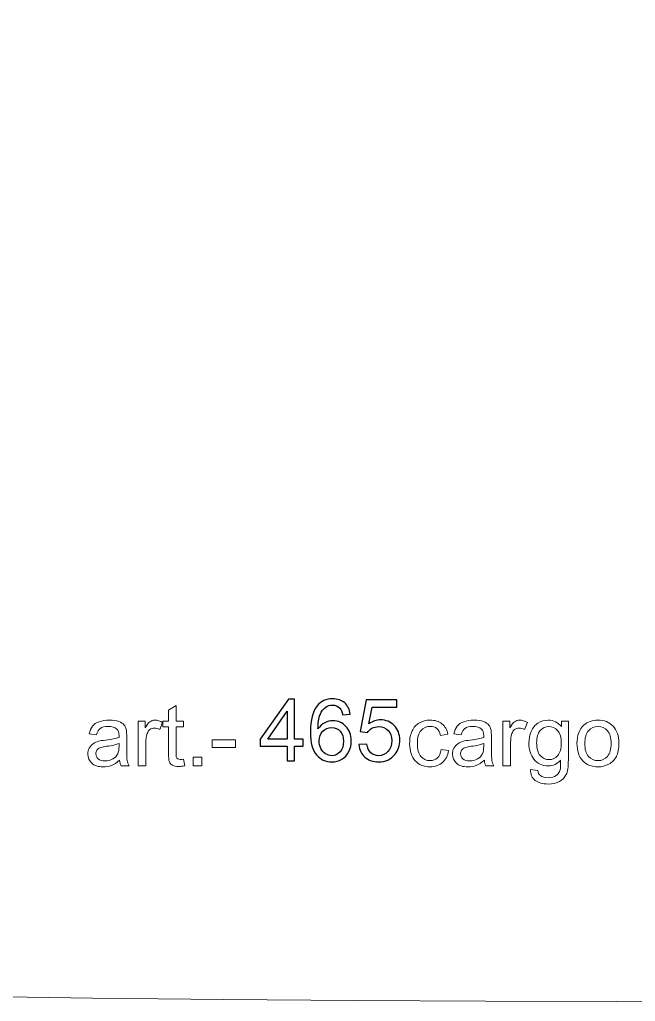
# Model space of a CAD drawing. Header units: centimetres. Extents: x -75 to 75, y -60 to 60.
# Drawn here: x -37.4 to 0.3, y -60.2 to 0 of the extents above; entities that cross this region are included whole.
import ezdxf

# ---------------------------------------------------------------- set-up
doc = ezdxf.new("R2010")
doc.units = ezdxf.units.CM
doc.header["$MEASUREMENT"] = 0
doc.layers.add('main', color=7, linetype='Continuous')
doc.layers.add('nadpis', color=7, linetype='Continuous')

msp = doc.modelspace()

# ---------------------------------------------------------------- linework, layer by layer
at = {"layer": 'main', "lineweight": 9}
msp.add_open_spline([(-65.073, -59.40476), (-65.073, -59.40476), (-66.302, -54.92876), (-66.302, -54.92876), (-66.302, -54.92876), (-68.92, -56.03476), (-68.92, -56.03476), (-68.92, -56.03476), (-69.216, -55.44476), (-69.216, -55.44476), (-69.216, -55.44476), (-69.478, -54.84776), (-69.478, -54.84776), (-69.478, -54.84776), (-69.708, -54.24376), (-69.708, -54.24376), (-69.708, -54.24376), (-69.904, -53.63276), (-69.904, -53.63276), (-69.904, -53.63276), (-70.067, -53.01476), (-70.067, -53.01476), (-70.067, -53.01476), (-70.198, -52.38876), (-70.198, -52.38876), (-70.198, -52.38876), (-70.295, -51.75576), (-70.295, -51.75576), (-70.295, -51.75576), (-70.359, -51.11576), (-70.359, -51.11576), (-70.359, -51.11576), (-70.386, -50.65676), (-70.386, -50.65676), (-70.386, -50.65676), (-70.429, -49.61376), (-70.429, -49.61376), (-70.429, -49.61376), (-70.46, -49.14276), (-70.46, -49.14276), (-70.46, -49.14276), (-70.522, -48.60376), (-70.522, -48.60376), (-70.522, -48.60376), (-70.612, -48.13076), (-70.612, -48.13076), (-70.612, -48.13076), (-70.706, -47.78476), (-70.706, -47.78476), (-70.706, -47.78476), (-70.828, -47.42976), (-70.828, -47.42976), (-70.828, -47.42976), (-70.978, -47.06176), (-70.978, -47.06176), (-70.978, -47.06176), (-71.159, -46.67476), (-71.159, -46.67476), (-71.159, -46.67476), (-71.336, -46.33176), (-71.336, -46.33176), (-71.336, -46.33176), (-71.546, -45.95176), (-71.546, -45.95176), (-71.546, -45.95176), (-72.504, -44.31176), (-72.504, -44.31176), (-72.504, -44.31176), (-72.765, -43.82376), (-72.765, -43.82376), (-72.765, -43.82376), (-73.013, -43.32576), (-73.013, -43.32576), (-73.013, -43.32576), (-73.248, -42.81576), (-73.248, -42.81576), (-73.248, -42.81576), (-73.469, -42.29476), (-73.469, -42.29476), (-73.469, -42.29476), (-73.677, -41.76276), (-73.677, -41.76276), (-73.677, -41.76276), (-73.871, -41.21976), (-73.871, -41.21976), (-73.871, -41.21976), (-74.052, -40.66676), (-74.052, -40.66676), (-74.052, -40.66676), (-74.219, -40.10176), (-74.219, -40.10176), (-74.219, -40.10176), (-74.373, -39.52676), (-74.373, -39.52676), (-74.373, -39.52676), (-74.513, -38.94076), (-74.513, -38.94076), (-74.513, -38.94076), (-74.64, -38.34376), (-74.64, -38.34376), (-74.64, -38.34376), (-74.753, -37.73576), (-74.753, -37.73576), (-74.753, -37.73576), (-74.853, -37.11776), (-74.853, -37.11776), (-74.853, -37.11776), (-74.939, -36.48976), (-74.939, -36.48976), (-74.939, -36.48976), (-75.012, -35.85076), (-75.012, -35.85076), (-75.012, -35.85076), (-75.071, -35.20076), (-75.071, -35.20076), (-75.071, -35.20076), (-75.114, -34.57576), (-75.114, -34.57576), (-75.114, -34.57576), (-75.145, -33.95076), (-75.145, -33.95076), (-75.145, -33.95076), (-75.162, -33.32576), (-75.162, -33.32576), (-75.162, -33.32576), (-75.166, -32.70076), (-75.166, -32.70076), (-75.166, -32.70076), (-75.157, -32.07476), (-75.157, -32.07476), (-75.157, -32.07476), (-75.135, -31.44976), (-75.135, -31.44976), (-75.135, -31.44976), (-75.099, -30.82376), (-75.099, -30.82376), (-75.099, -30.82376), (-75.051, -30.19776), (-75.051, -30.19776), (-75.051, -30.19776), (-74.963, -25.47676), (-74.963, -25.47676), (-74.963, -25.47676), (-74.898, -20.75476), (-74.898, -20.75476), (-74.898, -20.75476), (-74.857, -16.03276), (-74.857, -16.03276), (-74.857, -16.03276), (-74.838, -11.31076), (-74.838, -11.31076), (-74.838, -11.31076), (-74.841, -6.60976), (-74.841, -6.60976), (-74.841, -6.60976), (-74.875, 3.58824), (-74.875, 3.58824), (-74.875, 3.58824), (-74.881, 8.06624), (-74.881, 8.06624), (-74.881, 8.06624), (-74.868, 12.80324), (-74.868, 12.80324), (-74.868, 12.80324), (-74.83, 17.04724), (-74.83, 17.04724), (-74.83, 17.04724), (-74.761, 21.30324), (-74.761, 21.30324), (-74.761, 21.30324), (-74.659, 25.55924), (-74.659, 25.55924), (-74.659, 25.55924), (-74.524, 29.81524), (-74.524, 29.81524), (-74.524, 29.81524), (-74.357, 34.07024), (-74.357, 34.07024), (-74.357, 34.07024), (-74.281, 35.41724), (-74.281, 35.41724), (-74.281, 35.41724), (-74.17, 36.75624), (-74.17, 36.75624), (-74.17, 36.75624), (-74.025, 38.08824), (-74.025, 38.08824), (-74.025, 38.08824), (-73.845, 39.41224), (-73.845, 39.41224), (-73.845, 39.41224), (-73.666, 40.52824), (-73.666, 40.52824), (-73.666, 40.52824), (-73.461, 41.63924), (-73.461, 41.63924), (-73.461, 41.63924), (-73.232, 42.74524), (-73.232, 42.74524), (-73.232, 42.74524), (-72.978, 43.84524), (-72.978, 43.84524), (-72.978, 43.84524), (-72.699, 44.94024), (-72.699, 44.94024), (-72.699, 44.94024), (-72.396, 46.03024), (-72.396, 46.03024), (-72.396, 46.03024), (-72.067, 47.11524), (-72.067, 47.11524), (-72.067, 47.11524), (-71.714, 48.19424), (-71.714, 48.19424), (-71.714, 48.19424), (-71.336, 49.26724), (-71.336, 49.26724), (-71.336, 49.26724), (-70.933, 50.33624), (-70.933, 50.33624), (-70.933, 50.33624), (-70.505, 51.39924), (-70.505, 51.39924), (-70.505, 51.39924), (-70.053, 52.45624), (-70.053, 52.45624), (-70.053, 52.45624), (-69.575, 53.50924), (-69.575, 53.50924), (-69.575, 53.50924), (-69.073, 54.55624), (-69.073, 54.55624), (-69.073, 54.55624), (-68.546, 55.59824), (-68.546, 55.59824), (-68.546, 55.59824), (-67.994, 56.63424), (-67.994, 56.63424), (-67.994, 56.63424), (-67.964, 56.70324), (-67.964, 56.70324), (-67.964, 56.70324), (-67.928, 56.76024), (-67.928, 56.76024), (-67.928, 56.76024), (-67.887, 56.80524), (-67.887, 56.80524), (-67.887, 56.80524), (-67.839, 56.83824), (-67.839, 56.83824), (-67.839, 56.83824), (-67.778, 56.86124), (-67.778, 56.86124), (-67.778, 56.86124), (-67.709, 56.86824), (-67.709, 56.86824), (-67.709, 56.86824), (-67.632, 56.85924), (-67.632, 56.85924), (-67.632, 56.85924), (-67.548, 56.83524), (-67.548, 56.83524), (-67.548, 56.83524), (-58.89, 57.12724), (-58.89, 57.12724), (-58.89, 57.12724), (-58.752, 57.16624), (-58.752, 57.16624), (-58.752, 57.16624), (-58.641, 57.22224), (-58.641, 57.22224), (-58.641, 57.22224), (-58.557, 57.29524), (-58.557, 57.29524), (-58.557, 57.29524), (-58.499, 57.38524), (-58.499, 57.38524), (-58.499, 57.38524), (-58.467, 57.49924), (-58.467, 57.49924), (-58.467, 57.49924), (-58.466, 57.63324), (-58.466, 57.63324), (-58.466, 57.63324), (-57.786, 59.81324), (-57.786, 59.81324), (-57.786, 59.81324), (-23.617, 60.05424), (-23.617, 60.05424), (-23.617, 60.05424), (-23.247, 57.72024), (-23.247, 57.72024), (-23.247, 57.72024), (-23.196, 57.59024), (-23.196, 57.59024), (-23.196, 57.59024), (-23.134, 57.47224), (-23.134, 57.47224), (-23.134, 57.47224), (-23.06, 57.36724), (-23.06, 57.36724), (-23.06, 57.36724), (-22.975, 57.27424), (-22.975, 57.27424), (-22.975, 57.27424), (-22.864, 57.18324), (-22.864, 57.18324), (-22.864, 57.18324), (-22.738, 57.10924), (-22.738, 57.10924), (-22.738, 57.10924), (-22.597, 57.05124), (-22.597, 57.05124), (-22.597, 57.05124), (-22.441, 57.00924), (-22.441, 57.00924), (-22.441, 57.00924), (-16.641, 57.23124), (-16.641, 57.23124), (-16.641, 57.23124), (-16.477, 57.23024), (-16.477, 57.23024), (-16.477, 57.23024), (-16.336, 57.25924), (-16.336, 57.25924), (-16.336, 57.25924), (-16.233, 57.30824), (-16.233, 57.30824), (-16.233, 57.30824), (-16.148, 57.37924), (-16.148, 57.37924), (-16.148, 57.37924), (-16.081, 57.47224), (-16.081, 57.47224), (-16.081, 57.47224), (-16.032, 57.58724), (-16.032, 57.58724), (-16.032, 57.58724), (-16, 57.72424), (-16, 57.72424), (-16, 57.72424), (-15.986, 57.88424), (-15.986, 57.88424), (-15.986, 57.88424), (-15.99, 58.06524), (-15.99, 58.06524), (-15.99, 58.06524), (-16.012, 58.26924), (-16.012, 58.26924), (-16.012, 58.26924), (-15.814, 60.19424), (-15.814, 60.19424), (-15.814, 60.19424), (-3.955, 60.11824), (-3.955, 60.11824), (-3.955, 60.11824), (17.103, 59.45224), (17.103, 59.45224), (17.103, 59.45224), (17.138, 59.08224), (17.138, 59.08224), (17.138, 59.08224), (17.188, 58.70824), (17.188, 58.70824), (17.188, 58.70824), (17.253, 58.33224), (17.253, 58.33224), (17.253, 58.33224), (17.333, 57.95224), (17.333, 57.95224), (17.333, 57.95224), (17.392, 57.71224), (17.392, 57.71224), (17.392, 57.71224), (17.45, 57.52024), (17.45, 57.52024), (17.45, 57.52024), (17.513, 57.35424), (17.513, 57.35424), (17.513, 57.35424), (17.582, 57.21124), (17.582, 57.21124), (17.582, 57.21124), (17.662, 57.08424), (17.662, 57.08424), (17.662, 57.08424), (17.755, 56.96624), (17.755, 56.96624), (17.755, 56.96624), (17.861, 56.85924), (17.861, 56.85924), (17.861, 56.85924), (17.981, 56.76124), (17.981, 56.76124), (17.981, 56.76124), (18.115, 56.67324), (18.115, 56.67324), (18.115, 56.67324), (18.264, 56.59424), (18.264, 56.59424), (18.264, 56.59424), (18.426, 56.52424), (18.426, 56.52424), (18.426, 56.52424), (18.604, 56.46324), (18.604, 56.46324), (18.604, 56.46324), (18.792, 56.41324), (18.792, 56.41324), (18.792, 56.41324), (18.996, 56.37024), (18.996, 56.37024), (18.996, 56.37024), (19.457, 56.30724), (19.457, 56.30724), (19.457, 56.30724), (19.997, 56.27224), (19.997, 56.27224), (19.997, 56.27224), (20.718, 56.25824), (20.718, 56.25824), (20.718, 56.25824), (21.456, 56.26124), (21.456, 56.26124), (21.456, 56.26124), (22.009, 56.28824), (22.009, 56.28824), (22.009, 56.28824), (22.485, 56.34224), (22.485, 56.34224), (22.485, 56.34224), (22.696, 56.38024), (22.696, 56.38024), (22.696, 56.38024), (22.893, 56.42724), (22.893, 56.42724), (22.893, 56.42724), (23.081, 56.48324), (23.081, 56.48324), (23.081, 56.48324), (23.255, 56.54824), (23.255, 56.54824), (23.255, 56.54824), (23.415, 56.62324), (23.415, 56.62324), (23.415, 56.62324), (23.563, 56.70724), (23.563, 56.70724), (23.563, 56.70724), (23.699, 56.80024), (23.699, 56.80024), (23.699, 56.80024), (23.822, 56.90324), (23.822, 56.90324), (23.822, 56.90324), (23.933, 57.01724), (23.933, 57.01724), (23.933, 57.01724), (24.032, 57.14024), (24.032, 57.14024), (24.032, 57.14024), (24.167, 57.35724), (24.167, 57.35724), (24.167, 57.35724), (24.288, 57.61624), (24.288, 57.61624), (24.288, 57.61624), (24.396, 57.92124), (24.396, 57.92124), (24.396, 57.92124), (24.497, 58.28624), (24.497, 58.28624), (24.497, 58.28624), (24.616, 58.84524), (24.616, 58.84524), (24.616, 58.84524), (24.659, 59.12124), (24.659, 59.12124), (24.659, 59.12124), (24.692, 59.39424), (24.692, 59.39424), (24.692, 59.39424), (59.066, 58.38824), (59.066, 58.38824), (59.066, 58.38824), (59.102, 58.09924), (59.102, 58.09924), (59.102, 58.09924), (59.154, 57.82724), (59.154, 57.82724), (59.154, 57.82724), (59.221, 57.57124), (59.221, 57.57124), (59.221, 57.57124), (59.304, 57.33124), (59.304, 57.33124), (59.304, 57.33124), (59.402, 57.10824), (59.402, 57.10824), (59.402, 57.10824), (59.516, 56.90124), (59.516, 56.90124), (59.516, 56.90124), (59.646, 56.71024), (59.646, 56.71024), (59.646, 56.71024), (59.791, 56.53524), (59.791, 56.53524), (59.791, 56.53524), (60.007, 56.32924), (60.007, 56.32924), (60.007, 56.32924), (60.251, 56.15124), (60.251, 56.15124), (60.251, 56.15124), (60.521, 56.00224), (60.521, 56.00224), (60.521, 56.00224), (60.82, 55.88124), (60.82, 55.88124), (60.82, 55.88124), (61.145, 55.78924), (61.145, 55.78924), (61.145, 55.78924), (61.498, 55.72524), (61.498, 55.72524), (61.498, 55.72524), (61.878, 55.69024), (61.878, 55.69024), (61.878, 55.69024), (62.285, 55.68424), (62.285, 55.68424), (62.285, 55.68424), (68.88, 55.55424), (68.88, 55.55424), (68.88, 55.55424), (69.466, 54.40524), (69.466, 54.40524), (69.466, 54.40524), (70.023, 53.24724), (70.023, 53.24724), (70.023, 53.24724), (70.549, 52.08024), (70.549, 52.08024), (70.549, 52.08024), (71.046, 50.90424), (71.046, 50.90424), (71.046, 50.90424), (71.513, 49.72024), (71.513, 49.72024), (71.513, 49.72024), (71.951, 48.52624), (71.951, 48.52624), (71.951, 48.52624), (72.358, 47.32424), (72.358, 47.32424), (72.358, 47.32424), (72.736, 46.11324), (72.736, 46.11324), (72.736, 46.11324), (73.089, 44.87624), (73.089, 44.87624), (73.089, 44.87624), (73.411, 43.63024), (73.411, 43.63024), (73.411, 43.63024), (73.702, 42.37424), (73.702, 42.37424), (73.702, 42.37424), (73.963, 41.11024), (73.963, 41.11024), (73.963, 41.11024), (74.193, 39.83624), (74.193, 39.83624), (74.193, 39.83624), (74.392, 38.55424), (74.392, 38.55424), (74.392, 38.55424), (74.561, 37.26224), (74.561, 37.26224), (74.561, 37.26224), (74.699, 35.96124), (74.699, 35.96124), (74.699, 35.96124), (74.871, 33.87824), (74.871, 33.87824), (74.871, 33.87824), (74.942, 32.83624), (74.942, 32.83624), (74.942, 32.83624), (75.003, 31.79424), (75.003, 31.79424), (75.003, 31.79424), (75.053, 30.75224), (75.053, 30.75224), (75.053, 30.75224), (75.094, 29.71024), (75.094, 29.71024), (75.094, 29.71024), (75.125, 28.66724), (75.125, 28.66724), (75.125, 28.66724), (75.146, 27.62424), (75.146, 27.62424), (75.146, 27.62424), (75.159, 26.02224), (75.159, 26.02224), (75.159, 26.02224), (75.153, 24.25324), (75.153, 24.25324), (75.153, 24.25324), (75.129, 22.34424), (75.129, 22.34424), (75.129, 22.34424), (75.073, 19.19524), (75.073, 19.19524), (75.073, 19.19524), (74.995, 13.62024), (74.995, 13.62024), (74.995, 13.62024), (74.948, 7.42824), (74.948, 7.42824), (74.948, 7.42824), (74.93, 2.07524), (74.93, 2.07524), (74.93, 2.07524), (74.917, -12.54676), (74.917, -12.54676), (74.917, -12.54676), (74.899, -17.89776), (74.899, -17.89776), (74.899, -17.89776), (74.86, -23.23576), (74.86, -23.23576), (74.86, -23.23576), (74.821, -26.66076), (74.821, -26.66076), (74.821, -26.66076), (74.769, -30.08676), (74.769, -30.08676), (74.769, -30.08676), (74.705, -33.51176), (74.705, -33.51176), (74.705, -33.51176), (74.629, -36.93676), (74.629, -36.93676), (74.629, -36.93676), (74.555, -37.69476), (74.555, -37.69476), (74.555, -37.69476), (74.462, -38.44876), (74.462, -38.44876), (74.462, -38.44876), (74.348, -39.19876), (74.348, -39.19876), (74.348, -39.19876), (74.214, -39.94476), (74.214, -39.94476), (74.214, -39.94476), (74.017, -40.87876), (74.017, -40.87876), (74.017, -40.87876), (73.783, -41.83876), (73.783, -41.83876), (73.783, -41.83876), (73.511, -42.82976), (73.511, -42.82976), (73.511, -42.82976), (73.198, -43.86076), (73.198, -43.86076), (73.198, -43.86076), (72.846, -44.92576), (72.846, -44.92576), (72.846, -44.92576), (72.444, -46.06276), (72.444, -46.06276), (72.444, -46.06276), (71.983, -47.29776), (71.983, -47.29776), (71.983, -47.29776), (71.42, -48.74476), (71.42, -48.74476), (71.42, -48.74476), (70.619, -50.74376), (70.619, -50.74376), (70.619, -50.74376), (69.8, -52.73076), (69.8, -52.73076), (69.8, -52.73076), (68.961, -54.70476), (68.961, -54.70476), (68.961, -54.70476), (68.104, -56.66776), (68.104, -56.66776), (68.104, -56.66776), (65.771, -55.62876), (65.771, -55.62876), (65.771, -55.62876), (64.457, -59.40476), (64.457, -59.40476), (64.457, -59.40476), (56.295, -59.59076), (56.295, -59.59076), (56.295, -59.59076), (48.134, -59.75176), (48.134, -59.75176), (48.134, -59.75176), (39.972, -59.88776), (39.972, -59.88776), (39.972, -59.88776), (31.81, -59.99876), (31.81, -59.99876), (31.81, -59.99876), (23.649, -60.08476), (23.649, -60.08476), (23.649, -60.08476), (15.487, -60.14576), (15.487, -60.14576), (15.487, -60.14576), (7.326, -60.18176), (7.326, -60.18176), (7.326, -60.18176), (-0.836, -60.19276), (-0.836, -60.19276), (-0.836, -60.19276), (-8.866, -60.17876), (-8.866, -60.17876), (-8.866, -60.17876), (-16.895, -60.14076), (-16.895, -60.14076), (-16.895, -60.14076), (-24.925, -60.07876), (-24.925, -60.07876), (-24.925, -60.07876), (-32.955, -59.99276), (-32.955, -59.99276), (-32.955, -59.99276), (-40.984, -59.88176), (-40.984, -59.88176), (-40.984, -59.88176), (-49.014, -59.74676), (-49.014, -59.74676), (-49.014, -59.74676), (-57.043, -59.58776), (-57.043, -59.58776), (-57.043, -59.58776), (-65.073, -59.40476), (-65.073, -59.40476)], degree=3, knots=[0, 0, 0, 0, 0.00401606, 0.00401606, 0.00401606, 0.00803213, 0.00803213, 0.00803213, 0.01204819, 0.01204819, 0.01204819, 0.01606426, 0.01606426, 0.01606426, 0.02008032, 0.02008032, 0.02008032, 0.02409639, 0.02409639, 0.02409639, 0.02811245, 0.02811245, 0.02811245, 0.03212851, 0.03212851, 0.03212851, 0.03614458, 0.03614458, 0.03614458, 0.04016064, 0.04016064, 0.04016064, 0.04417671, 0.04417671, 0.04417671, 0.04819277, 0.04819277, 0.04819277, 0.05220884, 0.05220884, 0.05220884, 0.0562249, 0.0562249, 0.0562249, 0.06024096, 0.06024096, 0.06024096, 0.06425703, 0.06425703, 0.06425703, 0.06827309, 0.06827309, 0.06827309, 0.07228916, 0.07228916, 0.07228916, 0.07630522, 0.07630522, 0.07630522, 0.08032129, 0.08032129, 0.08032129, 0.08433735, 0.08433735, 0.08433735, 0.08835341, 0.08835341, 0.08835341, 0.09236948, 0.09236948, 0.09236948, 0.09638554, 0.09638554, 0.09638554, 0.10040161, 0.10040161, 0.10040161, 0.10441767, 0.10441767, 0.10441767, 0.10843373, 0.10843373, 0.10843373, 0.1124498, 0.1124498, 0.1124498, 0.11646586, 0.11646586, 0.11646586, 0.12048193, 0.12048193, 0.12048193, 0.12449799, 0.12449799, 0.12449799, 0.12851406, 0.12851406, 0.12851406, 0.13253012, 0.13253012, 0.13253012, 0.13654618, 0.13654618, 0.13654618, 0.14056225, 0.14056225, 0.14056225, 0.14457831, 0.14457831, 0.14457831, 0.14859438, 0.14859438, 0.14859438, 0.15261044, 0.15261044, 0.15261044, 0.15662651, 0.15662651, 0.15662651, 0.16064257, 0.16064257, 0.16064257, 0.16465863, 0.16465863, 0.16465863, 0.1686747, 0.1686747, 0.1686747, 0.17269076, 0.17269076, 0.17269076, 0.17670683, 0.17670683, 0.17670683, 0.18072289, 0.18072289, 0.18072289, 0.18473896, 0.18473896, 0.18473896, 0.18875502, 0.18875502, 0.18875502, 0.19277108, 0.19277108, 0.19277108, 0.19678715, 0.19678715, 0.19678715, 0.20080321, 0.20080321, 0.20080321, 0.20481928, 0.20481928, 0.20481928, 0.20883534, 0.20883534, 0.20883534, 0.21285141, 0.21285141, 0.21285141, 0.21686747, 0.21686747, 0.21686747, 0.22088353, 0.22088353, 0.22088353, 0.2248996, 0.2248996, 0.2248996, 0.22891566, 0.22891566, 0.22891566, 0.23293173, 0.23293173, 0.23293173, 0.23694779, 0.23694779, 0.23694779, 0.24096386, 0.24096386, 0.24096386, 0.24497992, 0.24497992, 0.24497992, 0.24899598, 0.24899598, 0.24899598, 0.25301205, 0.25301205, 0.25301205, 0.25702811, 0.25702811, 0.25702811, 0.26104418, 0.26104418, 0.26104418, 0.26506024, 0.26506024, 0.26506024, 0.26907631, 0.26907631, 0.26907631, 0.27309237, 0.27309237, 0.27309237, 0.27710843, 0.27710843, 0.27710843, 0.2811245, 0.2811245, 0.2811245, 0.28514056, 0.28514056, 0.28514056, 0.28915663, 0.28915663, 0.28915663, 0.29317269, 0.29317269, 0.29317269, 0.29718876, 0.29718876, 0.29718876, 0.30120482, 0.30120482, 0.30120482, 0.30522088, 0.30522088, 0.30522088, 0.30923695, 0.30923695, 0.30923695, 0.31325301, 0.31325301, 0.31325301, 0.31726908, 0.31726908, 0.31726908, 0.32128514, 0.32128514, 0.32128514, 0.3253012, 0.3253012, 0.3253012, 0.32931727, 0.32931727, 0.32931727, 0.33333333, 0.33333333, 0.33333333, 0.3373494, 0.3373494, 0.3373494, 0.34136546, 0.34136546, 0.34136546, 0.34538153, 0.34538153, 0.34538153, 0.34939759, 0.34939759, 0.34939759, 0.35341365, 0.35341365, 0.35341365, 0.35742972, 0.35742972, 0.35742972, 0.36144578, 0.36144578, 0.36144578, 0.36546185, 0.36546185, 0.36546185, 0.36947791, 0.36947791, 0.36947791, 0.37349398, 0.37349398, 0.37349398, 0.37751004, 0.37751004, 0.37751004, 0.3815261, 0.3815261, 0.3815261, 0.38554217, 0.38554217, 0.38554217, 0.38955823, 0.38955823, 0.38955823, 0.3935743, 0.3935743, 0.3935743, 0.39759036, 0.39759036, 0.39759036, 0.40160643, 0.40160643, 0.40160643, 0.40562249, 0.40562249, 0.40562249, 0.40963855, 0.40963855, 0.40963855, 0.41365462, 0.41365462, 0.41365462, 0.41767068, 0.41767068, 0.41767068, 0.42168675, 0.42168675, 0.42168675, 0.42570281, 0.42570281, 0.42570281, 0.42971888, 0.42971888, 0.42971888, 0.43373494, 0.43373494, 0.43373494, 0.437751, 0.437751, 0.437751, 0.44176707, 0.44176707, 0.44176707, 0.44578313, 0.44578313, 0.44578313, 0.4497992, 0.4497992, 0.4497992, 0.45381526, 0.45381526, 0.45381526, 0.45783133, 0.45783133, 0.45783133, 0.46184739, 0.46184739, 0.46184739, 0.46586345, 0.46586345, 0.46586345, 0.46987952, 0.46987952, 0.46987952, 0.47389558, 0.47389558, 0.47389558, 0.47791165, 0.47791165, 0.47791165, 0.48192771, 0.48192771, 0.48192771, 0.48594378, 0.48594378, 0.48594378, 0.48995984, 0.48995984, 0.48995984, 0.4939759, 0.4939759, 0.4939759, 0.49799197, 0.49799197, 0.49799197, 0.50200803, 0.50200803, 0.50200803, 0.5060241, 0.5060241, 0.5060241, 0.51004016, 0.51004016, 0.51004016, 0.51405622, 0.51405622, 0.51405622, 0.51807229, 0.51807229, 0.51807229, 0.52208835, 0.52208835, 0.52208835, 0.52610442, 0.52610442, 0.52610442, 0.53012048, 0.53012048, 0.53012048, 0.53413655, 0.53413655, 0.53413655, 0.53815261, 0.53815261, 0.53815261, 0.54216867, 0.54216867, 0.54216867, 0.54618474, 0.54618474, 0.54618474, 0.5502008, 0.5502008, 0.5502008, 0.55421687, 0.55421687, 0.55421687, 0.55823293, 0.55823293, 0.55823293, 0.562249, 0.562249, 0.562249, 0.56626506, 0.56626506, 0.56626506, 0.57028112, 0.57028112, 0.57028112, 0.57429719, 0.57429719, 0.57429719, 0.57831325, 0.57831325, 0.57831325, 0.58232932, 0.58232932, 0.58232932, 0.58634538, 0.58634538, 0.58634538, 0.59036145, 0.59036145, 0.59036145, 0.59437751, 0.59437751, 0.59437751, 0.59839357, 0.59839357, 0.59839357, 0.60240964, 0.60240964, 0.60240964, 0.6064257, 0.6064257, 0.6064257, 0.61044177, 0.61044177, 0.61044177, 0.61445783, 0.61445783, 0.61445783, 0.6184739, 0.6184739, 0.6184739, 0.62248996, 0.62248996, 0.62248996, 0.62650602, 0.62650602, 0.62650602, 0.63052209, 0.63052209, 0.63052209, 0.63453815, 0.63453815, 0.63453815, 0.63855422, 0.63855422, 0.63855422, 0.64257028, 0.64257028, 0.64257028, 0.64658635, 0.64658635, 0.64658635, 0.65060241, 0.65060241, 0.65060241, 0.65461847, 0.65461847, 0.65461847, 0.65863454, 0.65863454, 0.65863454, 0.6626506, 0.6626506, 0.6626506, 0.66666667, 0.66666667, 0.66666667, 0.67068273, 0.67068273, 0.67068273, 0.6746988, 0.6746988, 0.6746988, 0.67871486, 0.67871486, 0.67871486, 0.68273092, 0.68273092, 0.68273092, 0.68674699, 0.68674699, 0.68674699, 0.69076305, 0.69076305, 0.69076305, 0.69477912, 0.69477912, 0.69477912, 0.69879518, 0.69879518, 0.69879518, 0.70281124, 0.70281124, 0.70281124, 0.70682731, 0.70682731, 0.70682731, 0.71084337, 0.71084337, 0.71084337, 0.71485944, 0.71485944, 0.71485944, 0.7188755, 0.7188755, 0.7188755, 0.72289157, 0.72289157, 0.72289157, 0.72690763, 0.72690763, 0.72690763, 0.73092369, 0.73092369, 0.73092369, 0.73493976, 0.73493976, 0.73493976, 0.73895582, 0.73895582, 0.73895582, 0.74297189, 0.74297189, 0.74297189, 0.74698795, 0.74698795, 0.74698795, 0.75100402, 0.75100402, 0.75100402, 0.75502008, 0.75502008, 0.75502008, 0.75903614, 0.75903614, 0.75903614, 0.76305221, 0.76305221, 0.76305221, 0.76706827, 0.76706827, 0.76706827, 0.77108434, 0.77108434, 0.77108434, 0.7751004, 0.7751004, 0.7751004, 0.77911647, 0.77911647, 0.77911647, 0.78313253, 0.78313253, 0.78313253, 0.78714859, 0.78714859, 0.78714859, 0.79116466, 0.79116466, 0.79116466, 0.79518072, 0.79518072, 0.79518072, 0.79919679, 0.79919679, 0.79919679, 0.80321285, 0.80321285, 0.80321285, 0.80722892, 0.80722892, 0.80722892, 0.81124498, 0.81124498, 0.81124498, 0.81526104, 0.81526104, 0.81526104, 0.81927711, 0.81927711, 0.81927711, 0.82329317, 0.82329317, 0.82329317, 0.82730924, 0.82730924, 0.82730924, 0.8313253, 0.8313253, 0.8313253, 0.83534137, 0.83534137, 0.83534137, 0.83935743, 0.83935743, 0.83935743, 0.84337349, 0.84337349, 0.84337349, 0.84738956, 0.84738956, 0.84738956, 0.85140562, 0.85140562, 0.85140562, 0.85542169, 0.85542169, 0.85542169, 0.85943775, 0.85943775, 0.85943775, 0.86345382, 0.86345382, 0.86345382, 0.86746988, 0.86746988, 0.86746988, 0.87148594, 0.87148594, 0.87148594, 0.87550201, 0.87550201, 0.87550201, 0.87951807, 0.87951807, 0.87951807, 0.88353414, 0.88353414, 0.88353414, 0.8875502, 0.8875502, 0.8875502, 0.89156627, 0.89156627, 0.89156627, 0.89558233, 0.89558233, 0.89558233, 0.89959839, 0.89959839, 0.89959839, 0.90361446, 0.90361446, 0.90361446, 0.90763052, 0.90763052, 0.90763052, 0.91164659, 0.91164659, 0.91164659, 0.91566265, 0.91566265, 0.91566265, 0.91967871, 0.91967871, 0.91967871, 0.92369478, 0.92369478, 0.92369478, 0.92771084, 0.92771084, 0.92771084, 0.93172691, 0.93172691, 0.93172691, 0.93574297, 0.93574297, 0.93574297, 0.93975904, 0.93975904, 0.93975904, 0.9437751, 0.9437751, 0.9437751, 0.94779116, 0.94779116, 0.94779116, 0.95180723, 0.95180723, 0.95180723, 0.95582329, 0.95582329, 0.95582329, 0.95983936, 0.95983936, 0.95983936, 0.96385542, 0.96385542, 0.96385542, 0.96787149, 0.96787149, 0.96787149, 0.97188755, 0.97188755, 0.97188755, 0.97590361, 0.97590361, 0.97590361, 0.97991968, 0.97991968, 0.97991968, 0.98393574, 0.98393574, 0.98393574, 0.98795181, 0.98795181, 0.98795181, 0.99196787, 0.99196787, 0.99196787, 0.99598394, 0.99598394, 0.99598394, 1, 1, 1, 1], dxfattribs=at)
at = {"layer": 'nadpis', "color": 5, "lineweight": 9}
for points, knots in [([(-27.37433, -45.33961), (-27.37433, -45.33961), (-27.31083, -45.7506), (-27.31083, -45.7506), (-27.44136, -45.77794), (-27.55866, -45.79205), (-27.66096, -45.79205), (-27.82941, -45.79205), (-27.95994, -45.76559), (-28.05343, -45.71179), (-28.14603, -45.658), (-28.2113, -45.58832), (-28.24922, -45.50101), (-28.28714, -45.4137), (-28.30566, -45.23025), (-28.30566, -44.95068), (-28.30566, -44.95068), (-28.30566, -43.36847), (-28.30566, -43.36847), (-28.30566, -43.36847), (-28.64962, -43.36847), (-28.64962, -43.36847), (-28.64962, -43.36847), (-28.64962, -43.00863), (-28.64962, -43.00863), (-28.64962, -43.00863), (-28.30566, -43.00863), (-28.30566, -43.00863), (-28.30566, -43.00863), (-28.30566, -42.32954), (-28.30566, -42.32954), (-28.30566, -42.32954), (-27.84, -42.04996), (-27.84, -42.04996), (-27.84, -42.04996), (-27.84, -43.00863), (-27.84, -43.00863), (-27.84, -43.00863), (-27.37433, -43.00863), (-27.37433, -43.00863), (-27.37433, -43.00863), (-27.37433, -43.36847), (-27.37433, -43.36847), (-27.37433, -43.36847), (-27.84, -43.36847), (-27.84, -43.36847), (-27.84, -43.36847), (-27.84, -44.97713), (-27.84, -44.97713), (-27.84, -45.11031), (-27.83206, -45.19586), (-27.8153, -45.23378), (-27.79943, -45.2717), (-27.77297, -45.30169), (-27.73593, -45.32462), (-27.69889, -45.34667), (-27.64597, -45.35813), (-27.57718, -45.35813), (-27.52603, -45.35813), (-27.45812, -45.35196), (-27.37433, -45.33961)], [0, 0, 0, 0, 0.05, 0.05, 0.05, 0.1, 0.1, 0.1, 0.15, 0.15, 0.15, 0.2, 0.2, 0.2, 0.25, 0.25, 0.25, 0.3, 0.3, 0.3, 0.35, 0.35, 0.35, 0.4, 0.4, 0.4, 0.45, 0.45, 0.45, 0.5, 0.5, 0.5, 0.55, 0.55, 0.55, 0.6, 0.6, 0.6, 0.65, 0.65, 0.65, 0.7, 0.7, 0.7, 0.75, 0.75, 0.75, 0.8, 0.8, 0.8, 0.85, 0.85, 0.85, 0.9, 0.9, 0.9, 0.95, 0.95, 0.95, 1, 1, 1, 1]), ([(-31.29634, -45.41105), (-31.4692, -45.55834), (-31.63589, -45.66152), (-31.79552, -45.72238), (-31.95516, -45.78323), (-32.12625, -45.81322), (-32.3097, -45.81322), (-32.61132, -45.81322), (-32.84328, -45.74002), (-33.00555, -45.59273), (-33.16783, -45.44633), (-33.24897, -45.25847), (-33.24897, -45.03005), (-33.24897, -44.896), (-33.2181, -44.77341), (-33.15725, -44.66228), (-33.09551, -44.55116), (-33.01525, -44.46296), (-32.91648, -44.39593), (-32.81682, -44.3289), (-32.70569, -44.27775), (-32.58134, -44.24336), (-32.48962, -44.21954), (-32.35115, -44.19661), (-32.16682, -44.17368), (-31.79111, -44.12959), (-31.5133, -44.07579), (-31.33603, -44.01405), (-31.33427, -43.95055), (-31.33339, -43.90998), (-31.33339, -43.89322), (-31.33339, -43.70449), (-31.37748, -43.57131), (-31.46568, -43.4937), (-31.58474, -43.38875), (-31.76201, -43.33672), (-31.99661, -43.33672), (-32.21621, -43.33672), (-32.37849, -43.37552), (-32.48256, -43.45225), (-32.58751, -43.52898), (-32.66424, -43.6648), (-32.71451, -43.86059), (-32.71451, -43.86059), (-33.16959, -43.79709), (-33.16959, -43.79709), (-33.12814, -43.60218), (-33.06023, -43.44431), (-32.96498, -43.32437), (-32.86973, -43.20443), (-32.73215, -43.1127), (-32.55223, -43.04744), (-32.3732, -42.98306), (-32.16418, -42.95042), (-31.92782, -42.95042), (-31.69322, -42.95042), (-31.50184, -42.97777), (-31.35455, -43.03333), (-31.20815, -43.08889), (-31.09967, -43.15768), (-31.03088, -43.24147), (-30.96209, -43.32525), (-30.91358, -43.43108), (-30.88536, -43.55897), (-30.87036, -43.63834), (-30.86243, -43.78122), (-30.86243, -43.98671), (-30.86243, -43.98671), (-30.86243, -44.60407), (-30.86243, -44.60407), (-30.86243, -45.03534), (-30.85273, -45.30786), (-30.83332, -45.4234), (-30.8148, -45.53893), (-30.776, -45.64918), (-30.71955, -45.75501), (-30.71955, -45.75501), (-31.20639, -45.75501), (-31.20639, -45.75501), (-31.25313, -45.65711), (-31.28311, -45.54246), (-31.29634, -45.41105)], [0, 0, 0, 0, 0.03703704, 0.03703704, 0.03703704, 0.07407407, 0.07407407, 0.07407407, 0.11111111, 0.11111111, 0.11111111, 0.14814815, 0.14814815, 0.14814815, 0.18518519, 0.18518519, 0.18518519, 0.22222222, 0.22222222, 0.22222222, 0.25925926, 0.25925926, 0.25925926, 0.2962963, 0.2962963, 0.2962963, 0.33333333, 0.33333333, 0.33333333, 0.37037037, 0.37037037, 0.37037037, 0.40740741, 0.40740741, 0.40740741, 0.44444444, 0.44444444, 0.44444444, 0.48148148, 0.48148148, 0.48148148, 0.51851852, 0.51851852, 0.51851852, 0.55555556, 0.55555556, 0.55555556, 0.59259259, 0.59259259, 0.59259259, 0.62962963, 0.62962963, 0.62962963, 0.66666667, 0.66666667, 0.66666667, 0.7037037, 0.7037037, 0.7037037, 0.74074074, 0.74074074, 0.74074074, 0.77777778, 0.77777778, 0.77777778, 0.81481481, 0.81481481, 0.81481481, 0.85185185, 0.85185185, 0.85185185, 0.88888889, 0.88888889, 0.88888889, 0.92592593, 0.92592593, 0.92592593, 0.96296296, 0.96296296, 0.96296296, 1, 1, 1, 1]), ([(-30.15246, -45.75501), (-30.15246, -45.75501), (-30.15246, -43.00863), (-30.15246, -43.00863), (-30.15246, -43.00863), (-29.73442, -43.00863), (-29.73442, -43.00863), (-29.73442, -43.00863), (-29.73442, -43.42932), (-29.73442, -43.42932), (-29.6277, -43.23441), (-29.52893, -43.10565), (-29.43809, -43.04391), (-29.34725, -42.98129), (-29.24759, -42.95042), (-29.13911, -42.95042), (-28.98212, -42.95042), (-28.82249, -42.99981), (-28.66021, -43.09771), (-28.66021, -43.09771), (-28.82602, -43.52722), (-28.82602, -43.52722), (-28.93891, -43.46372), (-29.05179, -43.43197), (-29.16468, -43.43197), (-29.26611, -43.43197), (-29.35695, -43.46283), (-29.4372, -43.52369), (-29.51746, -43.58454), (-29.57479, -43.66921), (-29.60918, -43.77769), (-29.66122, -43.94261), (-29.68679, -44.12341), (-29.68679, -44.32009), (-29.68679, -44.32009), (-29.68679, -45.75501), (-29.68679, -45.75501), (-29.68679, -45.75501), (-30.15246, -45.75501), (-30.15246, -45.75501)], [0, 0, 0, 0, 0.07692308, 0.07692308, 0.07692308, 0.15384615, 0.15384615, 0.15384615, 0.23076923, 0.23076923, 0.23076923, 0.30769231, 0.30769231, 0.30769231, 0.38461538, 0.38461538, 0.38461538, 0.46153846, 0.46153846, 0.46153846, 0.53846154, 0.53846154, 0.53846154, 0.61538462, 0.61538462, 0.61538462, 0.69230769, 0.69230769, 0.69230769, 0.76923077, 0.76923077, 0.76923077, 0.84615385, 0.84615385, 0.84615385, 0.92307692, 0.92307692, 0.92307692, 1, 1, 1, 1]), ([(-11.58928, -44.74959), (-11.58928, -44.74959), (-11.1342, -44.81309), (-11.1342, -44.81309), (-11.18447, -45.12618), (-11.31147, -45.37048), (-11.51696, -45.54775), (-11.72246, -45.72502), (-11.97558, -45.81322), (-12.27455, -45.81322), (-12.64938, -45.81322), (-12.95101, -45.69063), (-13.17855, -45.44545), (-13.40697, -45.20027), (-13.52074, -44.84925), (-13.52074, -44.39241), (-13.52074, -44.09607), (-13.47135, -43.83766), (-13.37346, -43.61541), (-13.27556, -43.39404), (-13.12651, -43.22736), (-12.92543, -43.11711), (-12.72523, -43.00599), (-12.50739, -42.95042), (-12.27103, -42.95042), (-11.97381, -42.95042), (-11.72951, -43.02539), (-11.54078, -43.1762), (-11.35116, -43.32702), (-11.22945, -43.54133), (-11.17653, -43.81826), (-11.17653, -43.81826), (-11.62633, -43.88705), (-11.62633, -43.88705), (-11.66954, -43.70272), (-11.74539, -43.56426), (-11.85563, -43.47077), (-11.96499, -43.37817), (-12.09728, -43.33143), (-12.25251, -43.33143), (-12.4871, -43.33143), (-12.6776, -43.41521), (-12.82489, -43.58278), (-12.97129, -43.75123), (-13.04449, -44.01581), (-13.04449, -44.37918), (-13.04449, -44.74783), (-12.97394, -45.01506), (-12.83283, -45.18175), (-12.69083, -45.34843), (-12.50651, -45.43222), (-12.27985, -45.43222), (-12.0964, -45.43222), (-11.94383, -45.37666), (-11.82212, -45.26465), (-11.69953, -45.15352), (-11.62192, -44.98154), (-11.58928, -44.74959)], [0, 0, 0, 0, 0.05263158, 0.05263158, 0.05263158, 0.10526316, 0.10526316, 0.10526316, 0.15789474, 0.15789474, 0.15789474, 0.21052632, 0.21052632, 0.21052632, 0.26315789, 0.26315789, 0.26315789, 0.31578947, 0.31578947, 0.31578947, 0.36842105, 0.36842105, 0.36842105, 0.42105263, 0.42105263, 0.42105263, 0.47368421, 0.47368421, 0.47368421, 0.52631579, 0.52631579, 0.52631579, 0.57894737, 0.57894737, 0.57894737, 0.63157895, 0.63157895, 0.63157895, 0.68421053, 0.68421053, 0.68421053, 0.73684211, 0.73684211, 0.73684211, 0.78947368, 0.78947368, 0.78947368, 0.84210526, 0.84210526, 0.84210526, 0.89473684, 0.89473684, 0.89473684, 0.94736842, 0.94736842, 0.94736842, 1, 1, 1, 1]), ([(-8.94345, -45.41105), (-9.11631, -45.55834), (-9.283, -45.66152), (-9.44263, -45.72238), (-9.60227, -45.78323), (-9.77336, -45.81322), (-9.95681, -45.81322), (-10.25843, -45.81322), (-10.49039, -45.74002), (-10.65266, -45.59273), (-10.81494, -45.44633), (-10.89608, -45.25847), (-10.89608, -45.03005), (-10.89608, -44.896), (-10.86521, -44.77341), (-10.80436, -44.66228), (-10.74262, -44.55116), (-10.66236, -44.46296), (-10.56359, -44.39593), (-10.46393, -44.3289), (-10.3528, -44.27775), (-10.22845, -44.24336), (-10.13673, -44.21954), (-9.99826, -44.19661), (-9.81393, -44.17368), (-9.43822, -44.12959), (-9.16041, -44.07579), (-8.98314, -44.01405), (-8.98138, -43.95055), (-8.9805, -43.90998), (-8.9805, -43.89322), (-8.9805, -43.70449), (-9.02459, -43.57131), (-9.11279, -43.4937), (-9.23185, -43.38875), (-9.40912, -43.33672), (-9.64372, -43.33672), (-9.86332, -43.33672), (-10.0256, -43.37552), (-10.12967, -43.45225), (-10.23462, -43.52898), (-10.31135, -43.6648), (-10.36162, -43.86059), (-10.36162, -43.86059), (-10.8167, -43.79709), (-10.8167, -43.79709), (-10.77525, -43.60218), (-10.70734, -43.44431), (-10.61209, -43.32437), (-10.51684, -43.20443), (-10.37926, -43.1127), (-10.19934, -43.04744), (-10.02031, -42.98306), (-9.81129, -42.95042), (-9.57493, -42.95042), (-9.34033, -42.95042), (-9.14895, -42.97777), (-9.00166, -43.03333), (-8.85526, -43.08889), (-8.74678, -43.15768), (-8.67799, -43.24147), (-8.6092, -43.32525), (-8.56069, -43.43108), (-8.53247, -43.55897), (-8.51747, -43.63834), (-8.50954, -43.78122), (-8.50954, -43.98671), (-8.50954, -43.98671), (-8.50954, -44.60407), (-8.50954, -44.60407), (-8.50954, -45.03534), (-8.49984, -45.30786), (-8.48043, -45.4234), (-8.46191, -45.53893), (-8.42311, -45.64918), (-8.36666, -45.75501), (-8.36666, -45.75501), (-8.8535, -45.75501), (-8.8535, -45.75501), (-8.90024, -45.65711), (-8.93022, -45.54246), (-8.94345, -45.41105)], [0, 0, 0, 0, 0.03703704, 0.03703704, 0.03703704, 0.07407407, 0.07407407, 0.07407407, 0.11111111, 0.11111111, 0.11111111, 0.14814815, 0.14814815, 0.14814815, 0.18518519, 0.18518519, 0.18518519, 0.22222222, 0.22222222, 0.22222222, 0.25925926, 0.25925926, 0.25925926, 0.2962963, 0.2962963, 0.2962963, 0.33333333, 0.33333333, 0.33333333, 0.37037037, 0.37037037, 0.37037037, 0.40740741, 0.40740741, 0.40740741, 0.44444444, 0.44444444, 0.44444444, 0.48148148, 0.48148148, 0.48148148, 0.51851852, 0.51851852, 0.51851852, 0.55555556, 0.55555556, 0.55555556, 0.59259259, 0.59259259, 0.59259259, 0.62962963, 0.62962963, 0.62962963, 0.66666667, 0.66666667, 0.66666667, 0.7037037, 0.7037037, 0.7037037, 0.74074074, 0.74074074, 0.74074074, 0.77777778, 0.77777778, 0.77777778, 0.81481481, 0.81481481, 0.81481481, 0.85185185, 0.85185185, 0.85185185, 0.88888889, 0.88888889, 0.88888889, 0.92592593, 0.92592593, 0.92592593, 0.96296296, 0.96296296, 0.96296296, 1, 1, 1, 1]), ([(-7.79957, -45.75501), (-7.79957, -45.75501), (-7.79957, -43.00863), (-7.79957, -43.00863), (-7.79957, -43.00863), (-7.38153, -43.00863), (-7.38153, -43.00863), (-7.38153, -43.00863), (-7.38153, -43.42932), (-7.38153, -43.42932), (-7.27481, -43.23441), (-7.17604, -43.10565), (-7.0852, -43.04391), (-6.99436, -42.98129), (-6.8947, -42.95042), (-6.78622, -42.95042), (-6.62923, -42.95042), (-6.4696, -42.99981), (-6.30732, -43.09771), (-6.30732, -43.09771), (-6.47313, -43.52722), (-6.47313, -43.52722), (-6.58602, -43.46372), (-6.6989, -43.43197), (-6.81179, -43.43197), (-6.91322, -43.43197), (-7.00406, -43.46283), (-7.08431, -43.52369), (-7.16457, -43.58454), (-7.2219, -43.66921), (-7.25629, -43.77769), (-7.30833, -43.94261), (-7.3339, -44.12341), (-7.3339, -44.32009), (-7.3339, -44.32009), (-7.3339, -45.75501), (-7.3339, -45.75501), (-7.3339, -45.75501), (-7.79957, -45.75501), (-7.79957, -45.75501)], [0, 0, 0, 0, 0.07692308, 0.07692308, 0.07692308, 0.15384615, 0.15384615, 0.15384615, 0.23076923, 0.23076923, 0.23076923, 0.30769231, 0.30769231, 0.30769231, 0.38461538, 0.38461538, 0.38461538, 0.46153846, 0.46153846, 0.46153846, 0.53846154, 0.53846154, 0.53846154, 0.61538462, 0.61538462, 0.61538462, 0.69230769, 0.69230769, 0.69230769, 0.76923077, 0.76923077, 0.76923077, 0.84615385, 0.84615385, 0.84615385, 0.92307692, 0.92307692, 0.92307692, 1, 1, 1, 1]), ([(-6.1177, -45.98255), (-6.1177, -45.98255), (-5.66791, -46.04605), (-5.66791, -46.04605), (-5.64939, -46.1854), (-5.59647, -46.28682), (-5.51004, -46.3512), (-5.3945, -46.43675), (-5.23664, -46.47997), (-5.03643, -46.47997), (-4.82124, -46.47997), (-4.65455, -46.43675), (-4.53725, -46.3512), (-4.41995, -46.26566), (-4.34058, -46.14483), (-4.29913, -45.99049), (-4.27532, -45.89612), (-4.26385, -45.69768), (-4.26561, -45.39518), (-4.46934, -45.63507), (-4.72246, -45.75501), (-5.02585, -45.75501), (-5.40332, -45.75501), (-5.69613, -45.61919), (-5.9025, -45.34667), (-6.10976, -45.07503), (-6.21295, -44.74871), (-6.21295, -44.36859), (-6.21295, -44.10665), (-6.16532, -43.865), (-6.07096, -43.64363), (-5.97659, -43.42227), (-5.839, -43.25205), (-5.65909, -43.13122), (-5.47917, -43.0104), (-5.2675, -42.95042), (-5.02409, -42.95042), (-4.70041, -42.95042), (-4.43318, -43.08272), (-4.22328, -43.3473), (-4.22328, -43.3473), (-4.22328, -43.00863), (-4.22328, -43.00863), (-4.22328, -43.00863), (-3.79466, -43.00863), (-3.79466, -43.00863), (-3.79466, -43.00863), (-3.79466, -45.38018), (-3.79466, -45.38018), (-3.79466, -45.80793), (-3.83787, -46.11043), (-3.92518, -46.28859), (-4.01161, -46.46674), (-4.15008, -46.60785), (-4.33793, -46.71104), (-4.52667, -46.81423), (-4.75862, -46.86626), (-5.03379, -46.86626), (-5.36099, -46.86626), (-5.62469, -46.79306), (-5.82577, -46.64577), (-6.02774, -46.49937), (-6.12475, -46.278), (-6.1177, -45.98255)], [0, 0, 0, 0, 0.04761905, 0.04761905, 0.04761905, 0.0952381, 0.0952381, 0.0952381, 0.14285714, 0.14285714, 0.14285714, 0.19047619, 0.19047619, 0.19047619, 0.23809524, 0.23809524, 0.23809524, 0.28571429, 0.28571429, 0.28571429, 0.33333333, 0.33333333, 0.33333333, 0.38095238, 0.38095238, 0.38095238, 0.42857143, 0.42857143, 0.42857143, 0.47619048, 0.47619048, 0.47619048, 0.52380952, 0.52380952, 0.52380952, 0.57142857, 0.57142857, 0.57142857, 0.61904762, 0.61904762, 0.61904762, 0.66666667, 0.66666667, 0.66666667, 0.71428571, 0.71428571, 0.71428571, 0.76190476, 0.76190476, 0.76190476, 0.80952381, 0.80952381, 0.80952381, 0.85714286, 0.85714286, 0.85714286, 0.9047619, 0.9047619, 0.9047619, 0.95238095, 0.95238095, 0.95238095, 1, 1, 1, 1]), ([(-5.7367, -44.33508), (-5.7367, -44.69403), (-5.66526, -44.95597), (-5.52239, -45.12089), (-5.37863, -45.28582), (-5.19959, -45.36872), (-4.9844, -45.36872), (-4.77009, -45.36872), (-4.59105, -45.2867), (-4.44553, -45.12266), (-4.30089, -44.95861), (-4.22857, -44.70109), (-4.22857, -44.35007), (-4.22857, -44.01493), (-4.30354, -43.76181), (-4.45259, -43.5916), (-4.60164, -43.42138), (-4.78155, -43.33672), (-4.99145, -43.33672), (-5.19871, -43.33672), (-5.37422, -43.4205), (-5.51974, -43.58807), (-5.66438, -43.75564), (-5.7367, -44.00435), (-5.7367, -44.33508)], [0, 0, 0, 0, 0.125, 0.125, 0.125, 0.25, 0.25, 0.25, 0.375, 0.375, 0.375, 0.5, 0.5, 0.5, 0.625, 0.625, 0.625, 0.75, 0.75, 0.75, 0.875, 0.875, 0.875, 1, 1, 1, 1]), ([(-3.26372, -44.38182), (-3.26372, -43.8747), (-3.12261, -43.49899), (-2.83951, -43.2547), (-2.60403, -43.05185), (-2.31563, -42.95042), (-1.97609, -42.95042), (-1.59949, -42.95042), (-1.29081, -43.0739), (-1.05092, -43.32084), (-0.81192, -43.5669), (-0.69197, -43.90822), (-0.69197, -44.34302), (-0.69197, -44.69579), (-0.74489, -44.97272), (-0.85072, -45.17469), (-0.95656, -45.37666), (-1.1109, -45.53364), (-1.31374, -45.64565), (-1.51571, -45.75766), (-1.73708, -45.81322), (-1.97609, -45.81322), (-2.36061, -45.81322), (-2.67106, -45.69063), (-2.9083, -45.44457), (-3.14554, -45.1985), (-3.26372, -44.84396), (-3.26372, -44.38182)], [0, 0, 0, 0, 0.11111111, 0.11111111, 0.11111111, 0.22222222, 0.22222222, 0.22222222, 0.33333333, 0.33333333, 0.33333333, 0.44444444, 0.44444444, 0.44444444, 0.55555556, 0.55555556, 0.55555556, 0.66666667, 0.66666667, 0.66666667, 0.77777778, 0.77777778, 0.77777778, 0.88888889, 0.88888889, 0.88888889, 1, 1, 1, 1]), ([(-2.78747, -44.3827), (-2.78747, -44.73372), (-2.71075, -44.99654), (-2.55729, -45.17028), (-2.40295, -45.34491), (-2.2098, -45.43222), (-1.97609, -45.43222), (-1.74502, -45.43222), (-1.55275, -45.34491), (-1.39841, -45.1694), (-1.24495, -44.99389), (-1.16822, -44.72666), (-1.16822, -44.36771), (-1.16822, -44.02904), (-1.24583, -43.7724), (-1.40018, -43.59865), (-1.55452, -43.42403), (-1.74678, -43.33672), (-1.97609, -43.33672), (-2.2098, -43.33672), (-2.40295, -43.42315), (-2.55729, -43.59689), (-2.71075, -43.77063), (-2.78747, -44.03257), (-2.78747, -44.3827)], [0, 0, 0, 0, 0.125, 0.125, 0.125, 0.25, 0.25, 0.25, 0.375, 0.375, 0.375, 0.5, 0.5, 0.5, 0.625, 0.625, 0.625, 0.75, 0.75, 0.75, 0.875, 0.875, 0.875, 1, 1, 1, 1]), ([(-31.33339, -44.37918), (-31.50272, -44.44797), (-31.75672, -44.50618), (-32.09539, -44.5538), (-32.28765, -44.58114), (-32.42347, -44.61201), (-32.50284, -44.64641), (-32.58222, -44.6808), (-32.64307, -44.73107), (-32.68629, -44.79634), (-32.7295, -44.86248), (-32.75155, -44.93568), (-32.75155, -45.01682), (-32.75155, -45.13941), (-32.70481, -45.2426), (-32.61044, -45.32462), (-32.51607, -45.40664), (-32.37849, -45.44809), (-32.19769, -45.44809), (-32.01866, -45.44809), (-31.85902, -45.40929), (-31.7188, -45.33079), (-31.57945, -45.25318), (-31.47626, -45.14647), (-31.411, -45.01153), (-31.36073, -44.90658), (-31.33603, -44.75224), (-31.33603, -44.54851), (-31.33603, -44.54851), (-31.33339, -44.37918), (-31.33339, -44.37918)], [0, 0, 0, 0, 0.1, 0.1, 0.1, 0.2, 0.2, 0.2, 0.3, 0.3, 0.3, 0.4, 0.4, 0.4, 0.5, 0.5, 0.5, 0.6, 0.6, 0.6, 0.7, 0.7, 0.7, 0.8, 0.8, 0.8, 0.9, 0.9, 0.9, 1, 1, 1, 1]), ([(-25.62985, -44.6173), (-25.62985, -44.6173), (-25.62985, -44.15163), (-25.62985, -44.15163), (-25.62985, -44.15163), (-24.19051, -44.15163), (-24.19051, -44.15163), (-24.19051, -44.15163), (-24.19051, -44.6173), (-24.19051, -44.6173), (-24.19051, -44.6173), (-25.62985, -44.6173), (-25.62985, -44.6173)], [0, 0, 0, 0, 0.25, 0.25, 0.25, 0.5, 0.5, 0.5, 0.75, 0.75, 0.75, 1, 1, 1, 1]), ([(-8.9805, -44.37918), (-9.14983, -44.44797), (-9.40383, -44.50618), (-9.7425, -44.5538), (-9.93476, -44.58114), (-10.07058, -44.61201), (-10.14995, -44.64641), (-10.22933, -44.6808), (-10.29018, -44.73107), (-10.3334, -44.79634), (-10.37661, -44.86248), (-10.39866, -44.93568), (-10.39866, -45.01682), (-10.39866, -45.13941), (-10.35192, -45.2426), (-10.25755, -45.32462), (-10.16318, -45.40664), (-10.0256, -45.44809), (-9.8448, -45.44809), (-9.66577, -45.44809), (-9.50613, -45.40929), (-9.36591, -45.33079), (-9.22656, -45.25318), (-9.12337, -45.14647), (-9.05811, -45.01153), (-9.00784, -44.90658), (-8.98314, -44.75224), (-8.98314, -44.54851), (-8.98314, -44.54851), (-8.9805, -44.37918), (-8.9805, -44.37918)], [0, 0, 0, 0, 0.1, 0.1, 0.1, 0.2, 0.2, 0.2, 0.3, 0.3, 0.3, 0.4, 0.4, 0.4, 0.5, 0.5, 0.5, 0.6, 0.6, 0.6, 0.7, 0.7, 0.7, 0.8, 0.8, 0.8, 0.9, 0.9, 0.9, 1, 1, 1, 1]), ([(-26.78255, -45.75501), (-26.78255, -45.75501), (-26.78255, -45.22584), (-26.78255, -45.22584), (-26.78255, -45.22584), (-26.25338, -45.22584), (-26.25338, -45.22584), (-26.25338, -45.22584), (-26.25338, -45.75501), (-26.25338, -45.75501), (-26.25338, -45.75501), (-26.78255, -45.75501), (-26.78255, -45.75501)], [0, 0, 0, 0, 0.25, 0.25, 0.25, 0.5, 0.5, 0.5, 0.75, 0.75, 0.75, 1, 1, 1, 1])]:
    msp.add_open_spline(points, degree=3, knots=knots, dxfattribs=at)
at = {"layer": 'nadpis', "color": 5}
for points, knots in [([(-21.03488, -45.44763), (-21.03488, -45.44763), (-21.03488, -44.54275), (-21.03488, -44.54275), (-21.03488, -44.54275), (-22.68059, -44.54275), (-22.68059, -44.54275), (-22.68059, -44.54275), (-22.68059, -44.11413), (-22.68059, -44.11413), (-22.68059, -44.11413), (-20.95021, -41.65879), (-20.95021, -41.65879), (-20.95021, -41.65879), (-20.56921, -41.65879), (-20.56921, -41.65879), (-20.56921, -41.65879), (-20.56921, -44.11413), (-20.56921, -44.11413), (-20.56921, -44.11413), (-20.05592, -44.11413), (-20.05592, -44.11413), (-20.05592, -44.11413), (-20.05592, -44.54275), (-20.05592, -44.54275), (-20.05592, -44.54275), (-20.56921, -44.54275), (-20.56921, -44.54275), (-20.56921, -44.54275), (-20.56921, -45.44763), (-20.56921, -45.44763), (-20.56921, -45.44763), (-21.03488, -45.44763), (-21.03488, -45.44763)], [0, 0, 0, 0, 0.09090909, 0.09090909, 0.09090909, 0.18181818, 0.18181818, 0.18181818, 0.27272727, 0.27272727, 0.27272727, 0.36363636, 0.36363636, 0.36363636, 0.45454545, 0.45454545, 0.45454545, 0.54545455, 0.54545455, 0.54545455, 0.63636364, 0.63636364, 0.63636364, 0.72727273, 0.72727273, 0.72727273, 0.81818182, 0.81818182, 0.81818182, 0.90909091, 0.90909091, 0.90909091, 1, 1, 1, 1]), ([(-17.1605, -42.58484), (-17.1605, -42.58484), (-17.62087, -42.62188), (-17.62087, -42.62188), (-17.66232, -42.43932), (-17.72141, -42.30614), (-17.79814, -42.22324), (-17.92426, -42.09007), (-18.08037, -42.02392), (-18.26557, -42.02392), (-18.41462, -42.02392), (-18.54691, -42.06537), (-18.66069, -42.14827), (-18.80709, -42.25499), (-18.92174, -42.41021), (-19.00729, -42.61482), (-19.09196, -42.82032), (-19.13605, -43.11224), (-19.13958, -43.49059), (-19.02757, -43.32038), (-18.88999, -43.19338), (-18.72771, -43.11136), (-18.56544, -43.02845), (-18.3961, -42.987), (-18.21795, -42.987), (-17.9075, -42.987), (-17.64292, -43.10166), (-17.4242, -43.33008), (-17.20636, -43.5585), (-17.097, -43.85307), (-17.097, -44.21555), (-17.097, -44.45368), (-17.14815, -44.67416), (-17.25046, -44.87878), (-17.35364, -45.08339), (-17.49387, -45.23949), (-17.67379, -45.34797), (-17.85282, -45.45645), (-18.05655, -45.51113), (-18.28409, -45.51113), (-18.67127, -45.51113), (-18.98789, -45.36825), (-19.23307, -45.08339), (-19.47737, -44.79852), (-19.59996, -44.32844), (-19.59996, -43.67404), (-19.59996, -42.94202), (-19.46414, -42.40933), (-19.19338, -42.07684), (-18.95702, -41.78756), (-18.63864, -41.64292), (-18.23735, -41.64292), (-17.93925, -41.64292), (-17.69407, -41.7267), (-17.50357, -41.89339), (-17.31307, -42.06008), (-17.19842, -42.29027), (-17.1605, -42.58484)], [0, 0, 0, 0, 0.05263158, 0.05263158, 0.05263158, 0.10526316, 0.10526316, 0.10526316, 0.15789474, 0.15789474, 0.15789474, 0.21052632, 0.21052632, 0.21052632, 0.26315789, 0.26315789, 0.26315789, 0.31578947, 0.31578947, 0.31578947, 0.36842105, 0.36842105, 0.36842105, 0.42105263, 0.42105263, 0.42105263, 0.47368421, 0.47368421, 0.47368421, 0.52631579, 0.52631579, 0.52631579, 0.57894737, 0.57894737, 0.57894737, 0.63157895, 0.63157895, 0.63157895, 0.68421053, 0.68421053, 0.68421053, 0.73684211, 0.73684211, 0.73684211, 0.78947368, 0.78947368, 0.78947368, 0.84210526, 0.84210526, 0.84210526, 0.89473684, 0.89473684, 0.89473684, 0.94736842, 0.94736842, 0.94736842, 1, 1, 1, 1]), ([(-16.63574, -44.4528), (-16.63574, -44.4528), (-16.14891, -44.41575), (-16.14891, -44.41575), (-16.11275, -44.653), (-16.02896, -44.83115), (-15.89843, -44.95109), (-15.76791, -45.07016), (-15.60827, -45.13013), (-15.42042, -45.13013), (-15.19376, -45.13013), (-15.00414, -45.04546), (-14.8498, -44.87701), (-14.69634, -44.70768), (-14.61961, -44.48366), (-14.61961, -44.20497), (-14.61961, -43.9395), (-14.69282, -43.73048), (-14.8401, -43.57702), (-14.98738, -43.42357), (-15.18229, -43.34684), (-15.42483, -43.34684), (-15.57564, -43.34684), (-15.71058, -43.38123), (-15.83052, -43.45002), (-15.94959, -43.51882), (-16.04307, -43.60789), (-16.11186, -43.71725), (-16.11186, -43.71725), (-16.55107, -43.65375), (-16.55107, -43.65375), (-16.55107, -43.65375), (-16.18595, -41.70642), (-16.18595, -41.70642), (-16.18595, -41.70642), (-14.30741, -41.70642), (-14.30741, -41.70642), (-14.30741, -41.70642), (-14.30741, -42.15092), (-14.30741, -42.15092), (-14.30741, -42.15092), (-15.81465, -42.15092), (-15.81465, -42.15092), (-15.81465, -42.15092), (-16.01661, -43.17309), (-16.01661, -43.17309), (-15.78995, -43.01346), (-15.55183, -42.93409), (-15.30312, -42.93409), (-14.97327, -42.93409), (-14.69458, -43.04874), (-14.46792, -43.27805), (-14.24126, -43.50735), (-14.12749, -43.80192), (-14.12749, -44.16175), (-14.12749, -44.50483), (-14.22715, -44.80116), (-14.42647, -45.05075), (-14.669, -45.35767), (-15.00061, -45.51113), (-15.42042, -45.51113), (-15.76438, -45.51113), (-16.04484, -45.41412), (-16.26268, -45.22097), (-16.48052, -45.02782), (-16.60487, -44.77206), (-16.63574, -44.4528)], [0, 0, 0, 0, 0.04545455, 0.04545455, 0.04545455, 0.09090909, 0.09090909, 0.09090909, 0.13636364, 0.13636364, 0.13636364, 0.18181818, 0.18181818, 0.18181818, 0.22727273, 0.22727273, 0.22727273, 0.27272727, 0.27272727, 0.27272727, 0.31818182, 0.31818182, 0.31818182, 0.36363636, 0.36363636, 0.36363636, 0.40909091, 0.40909091, 0.40909091, 0.45454545, 0.45454545, 0.45454545, 0.5, 0.5, 0.5, 0.54545455, 0.54545455, 0.54545455, 0.59090909, 0.59090909, 0.59090909, 0.63636364, 0.63636364, 0.63636364, 0.68181818, 0.68181818, 0.68181818, 0.72727273, 0.72727273, 0.72727273, 0.77272727, 0.77272727, 0.77272727, 0.81818182, 0.81818182, 0.81818182, 0.86363636, 0.86363636, 0.86363636, 0.90909091, 0.90909091, 0.90909091, 0.95454545, 0.95454545, 0.95454545, 1, 1, 1, 1]), ([(-21.03488, -44.11413), (-21.03488, -44.11413), (-21.03488, -42.40933), (-21.03488, -42.40933), (-21.03488, -42.40933), (-22.22286, -44.11413), (-22.22286, -44.11413), (-22.22286, -44.11413), (-21.03488, -44.11413), (-21.03488, -44.11413)], [0, 0, 0, 0, 0.33333333, 0.33333333, 0.33333333, 0.66666667, 0.66666667, 0.66666667, 1, 1, 1, 1]), ([(-19.0655, -44.21996), (-19.0655, -44.38048), (-19.0311, -44.53393), (-18.96319, -44.68034), (-18.89528, -44.82674), (-18.80003, -44.93787), (-18.67921, -45.0146), (-18.5575, -45.09132), (-18.42873, -45.13013), (-18.29203, -45.13013), (-18.09359, -45.13013), (-17.92426, -45.05075), (-17.78403, -44.892), (-17.6438, -44.73325), (-17.57325, -44.51806), (-17.57325, -44.24554), (-17.57325, -43.9836), (-17.64292, -43.77723), (-17.78139, -43.62641), (-17.91985, -43.4756), (-18.09624, -43.39975), (-18.31055, -43.39975), (-18.52046, -43.39975), (-18.69949, -43.4756), (-18.84589, -43.62641), (-18.9923, -43.77723), (-19.0655, -43.97478), (-19.0655, -44.21996)], [0, 0, 0, 0, 0.11111111, 0.11111111, 0.11111111, 0.22222222, 0.22222222, 0.22222222, 0.33333333, 0.33333333, 0.33333333, 0.44444444, 0.44444444, 0.44444444, 0.55555556, 0.55555556, 0.55555556, 0.66666667, 0.66666667, 0.66666667, 0.77777778, 0.77777778, 0.77777778, 0.88888889, 0.88888889, 0.88888889, 1, 1, 1, 1])]:
    msp.add_open_spline(points, degree=3, knots=knots, dxfattribs=at)

doc.saveas('drawing.dxf')
